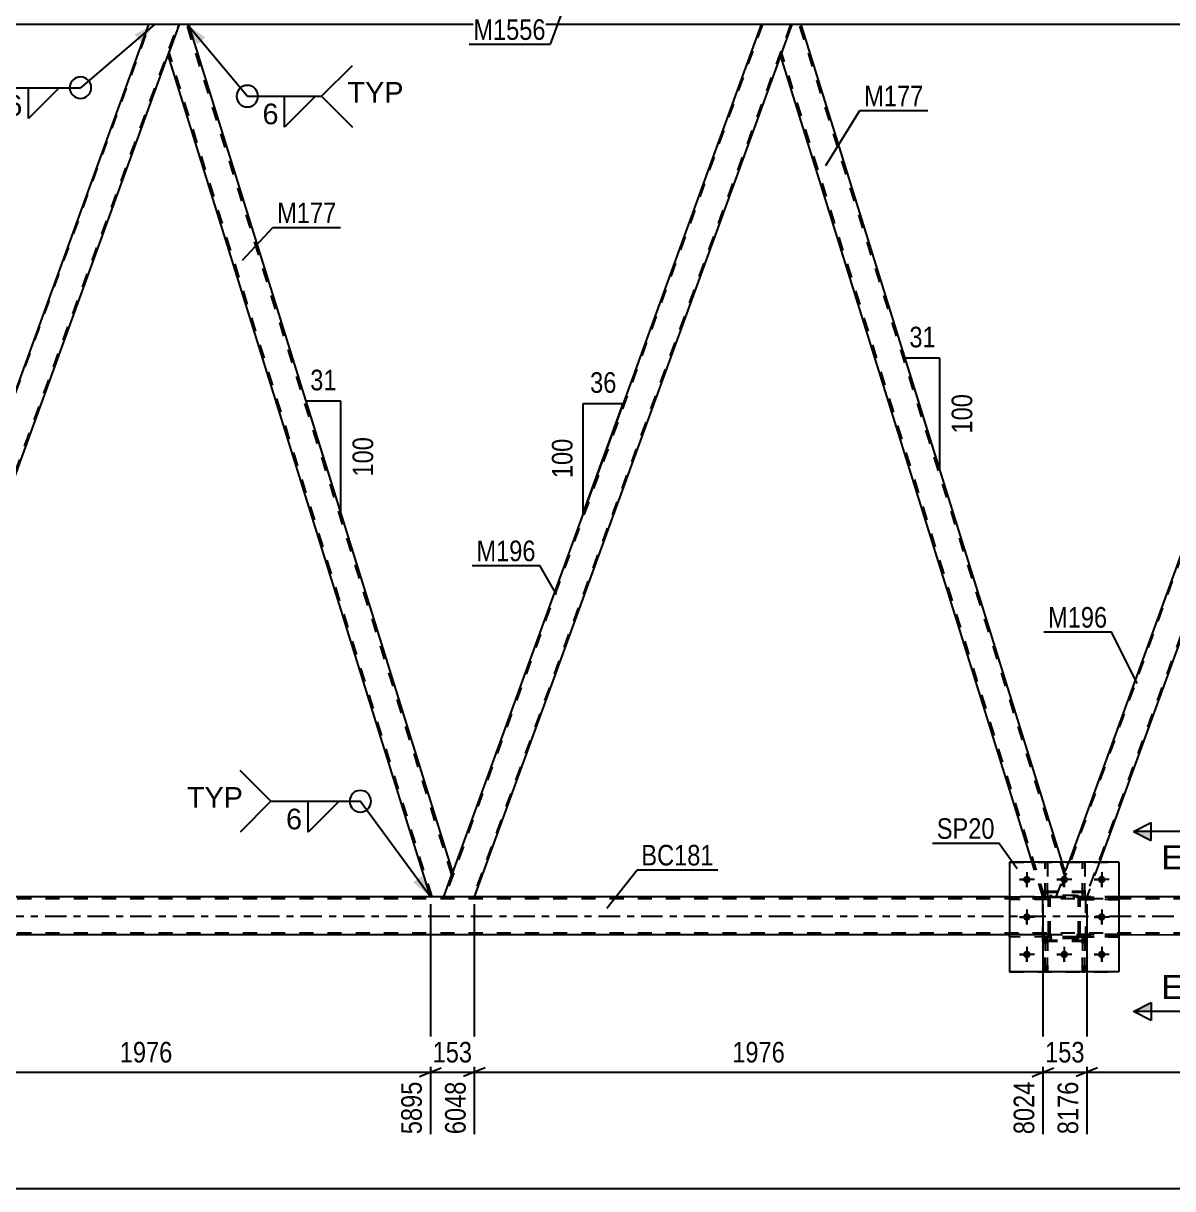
# Model space of a CAD drawing. Header units: millimetres. Extents: x 0 to 841, y 0 to 594.
# Drawn here: x 189.8 to 349.6, y 286.9 to 448.8 of the extents above; entities that cross this region are included whole.
import ezdxf

# ---------------------------------------------------------------- set-up
doc = ezdxf.new("R2010")
doc.units = ezdxf.units.MM
doc.linetypes.add('DXK_LINE_DOT2', pattern=[3.9198, 1.9599, -1.9599])
doc.linetypes.add('DXK_LINE_DOT3', pattern=[5.9187, 2.979, -0.9799, 0.9799, -0.9799])
doc.styles.add('Arial', font='ARIAL.TTF', dxfattribs={"height": 0.2})
doc.styles.add('Arial Narrow', font='ARIALN.TTF', dxfattribs={"height": 0.2})

# ---------------------------------------------------------------- blocks, each defined once
blk = doc.blocks.new('Part-814553284-3946 - 3941')
at = {"color": 7, "linetype": 'DXK_LINE_DOT2'}
for p, q in [((331.84, 327.43), (331.84, 332.27)), ((331.84, 332.27), (332.16, 332.27)), ((332.16, 332.27), (332.16, 327.43)), ((331.84, 328.03), (332.16, 328.03)), ((332.16, 327.43), (331.84, 327.43))]:
    blk.add_line(p, q, dxfattribs=at)
blk = doc.blocks.new('Part-814553284-4013 - 3941')
at = {"color": 2, "linetype": 'Continuous'}
for p, q in [((211.48, 448.66), (209.95, 444.47)), ((212.8, 448.66), (211.48, 448.66)), ((249.5, 330.92), (212.8, 448.66)), ((246.39, 327.45), (209.93, 444.41)), ((209.95, 444.47), (209.95, 444.46)), ((248.24, 327.45), (249.48, 330.87))]:
    blk.add_line(p, q, dxfattribs=at)
at = {"color": 7, "linetype": 'DXK_LINE_DOT2'}
for p, q in [((249.36, 330.54), (212.54, 448.66)), ((209.95, 444.47), (209.93, 444.41)), ((246.64, 327.45), (210.07, 444.79)), ((249.48, 330.87), (249.5, 330.92)), ((248.24, 327.45), (246.39, 327.45))]:
    blk.add_line(p, q, dxfattribs=at)
blk = doc.blocks.new('Part-814553284-3952 - 3941')
at = {"color": 7, "linetype": 'DXK_LINE_DOT2'}
for p, q in [((337.04, 327.43), (337.04, 332.27)), ((337.04, 332.27), (337.36, 332.27)), ((337.36, 332.27), (337.36, 327.43)), ((337.04, 328.03), (337.36, 328.03)), ((337.36, 327.43), (337.04, 327.43))]:
    blk.add_line(p, q, dxfattribs=at)
blk = doc.blocks.new('Part-814553284-4048 - 3941')
at = {"color": 7, "linetype": 'DXK_LINE_DOT2'}
for p, q in [((292.53, 448.66), (248.41, 327.45)), ((296.44, 448.66), (252.32, 327.45)), ((296.61, 448.66), (295.08, 444.46)), ((249.48, 330.87), (248.24, 327.45)), ((252.49, 327.45), (248.24, 327.45))]:
    blk.add_line(p, q, dxfattribs=at)
at = {"color": 2, "linetype": 'Continuous'}
for p, q in [((292.36, 448.66), (249.48, 330.87)), ((296.61, 448.66), (292.36, 448.66)), ((295.08, 444.46), (252.49, 327.45))]:
    blk.add_line(p, q, dxfattribs=at)
blk = doc.blocks.new('Part-814553284-3984 - 3941')
at = {"color": 7, "linetype": 'DXK_LINE_DOT2'}
for p, q in [((332.29, 327.43), (326.89, 327.43)), ((326.89, 327.11), (326.89, 327.43)), ((332.29, 327.11), (326.89, 327.11)), ((331.69, 327.11), (331.69, 327.43)), ((332.29, 327.43), (332.29, 327.11))]:
    blk.add_line(p, q, dxfattribs=at)
blk = doc.blocks.new('Part-814553284-3987 - 3941')
at = {"color": 2, "linetype": 'Continuous'}
for p, q in [((337.04, 332.27), (337.04, 332.27)), ((337.36, 332.27), (337.04, 332.27)), ((337.36, 332.27), (337.36, 332.27))]:
    blk.add_line(p, q, dxfattribs=at)
at = {"color": 7, "linetype": 'DXK_LINE_DOT2'}
for p, q in [((337.04, 327.43), (337.04, 332.27)), ((337.36, 327.43), (337.36, 332.27)), ((337.04, 328.03), (337.36, 328.03)), ((337.36, 327.43), (337.04, 327.43))]:
    blk.add_line(p, q, dxfattribs=at)
blk = doc.blocks.new('Part-814553284-3990 - 3941')
at = {"color": 2, "linetype": 'Continuous'}
for p, q in [((331.84, 332.27), (331.84, 332.27)), ((332.16, 332.27), (331.84, 332.27)), ((332.16, 332.27), (332.16, 332.27))]:
    blk.add_line(p, q, dxfattribs=at)
at = {"color": 7, "linetype": 'DXK_LINE_DOT2'}
for p, q in [((331.84, 327.43), (331.84, 332.27)), ((332.16, 327.43), (332.16, 332.27)), ((331.84, 328.03), (332.16, 328.03)), ((332.16, 327.43), (331.84, 327.43))]:
    blk.add_line(p, q, dxfattribs=at)
blk = doc.blocks.new('Part-814553284-3996 - 3941')
at = {"color": 7, "linetype": 'DXK_LINE_DOT2'}
for p, q in [((342.09, 322.23), (336.69, 322.23)), ((336.69, 322.23), (336.69, 321.91)), ((337.29, 321.91), (337.29, 322.23)), ((342.09, 321.91), (342.09, 322.23)), ((336.69, 321.91), (342.09, 321.91))]:
    blk.add_line(p, q, dxfattribs=at)
blk = doc.blocks.new('Part-814553284-3999 - 3941')
at = {"color": 7, "linetype": 'DXK_LINE_DOT2'}
for p, q in [((342.09, 327.43), (336.69, 327.43)), ((336.69, 327.43), (336.69, 327.11)), ((336.69, 327.11), (342.09, 327.11)), ((337.29, 327.11), (337.29, 327.43)), ((342.09, 327.11), (342.09, 327.43))]:
    blk.add_line(p, q, dxfattribs=at)
blk = doc.blocks.new('Part-814553284-4160 - 3941')
at = {"color": 7, "linetype": 'DXK_LINE_DOT2'}
for p, q in [((332.29, 327.43), (326.89, 327.43)), ((326.89, 327.43), (326.89, 327.11)), ((332.29, 327.11), (326.89, 327.11)), ((331.69, 327.11), (331.69, 327.43)), ((332.29, 327.11), (332.29, 327.43))]:
    blk.add_line(p, q, dxfattribs=at)
blk = doc.blocks.new('Bolt-814553284-4021 - 3941')
at = {"linetype": 'Continuous'}
for points in [[(329.81, 329.87, -1), (328.77, 329.87, -1)], [(335.01, 329.87, -1), (333.97, 329.87, -1)], [(340.21, 329.87, -1), (339.17, 329.87, -1)], [(329.81, 324.67, -1), (328.77, 324.67, -1)], [(340.21, 324.67, -1), (339.17, 324.67, -1)], [(329.81, 319.47, -1), (328.77, 319.47, -1)], [(335.01, 319.47, -1), (333.97, 319.47, -1)], [(340.21, 319.47, -1), (339.17, 319.47, -1)]]:
    blk.add_hatch(color=1, dxfattribs=at).paths.add_polyline_path(points)
at = {"color": 1, "linetype": 'Continuous'}
for p, q in [((329.29, 330.91), (329.29, 328.83)), ((334.49, 330.91), (334.49, 328.83)), ((339.69, 330.91), (339.69, 328.83)), ((330.33, 329.87), (328.25, 329.87)), ((335.53, 329.87), (333.45, 329.87)), ((340.73, 329.87), (338.65, 329.87)), ((329.29, 325.71), (329.29, 323.63)), ((339.69, 325.71), (339.69, 323.63)), ((330.33, 324.67), (328.25, 324.67)), ((340.73, 324.67), (338.65, 324.67)), ((330.33, 319.47), (328.25, 319.47)), ((329.29, 320.51), (329.29, 318.43)), ((335.53, 319.47), (333.45, 319.47)), ((334.49, 320.51), (334.49, 318.43)), ((340.73, 319.47), (338.65, 319.47)), ((339.69, 320.51), (339.69, 318.43))]:
    blk.add_line(p, q, dxfattribs=at)
blk = doc.blocks.new('Part-814553284-4027 - 3941')
at = {"color": 2, "linetype": 'Continuous'}
for p, q in [((342.09, 332.27), (326.89, 332.27)), ((326.89, 332.27), (326.89, 317.07)), ((342.09, 332.27), (342.09, 317.07)), ((342.09, 317.07), (326.89, 317.07))]:
    blk.add_line(p, q, dxfattribs=at)
blk = doc.blocks.new('Part-814553284-4038 - 3941')
at = {"color": 2, "linetype": 'Continuous'}
for p, q in [((207.22, 448.66), (127.66, 448.66)), ((292.36, 448.66), (212.8, 448.66)), ((377.49, 448.66), (297.93, 448.66))]:
    blk.add_line(p, q, dxfattribs=at)
at = {"color": 7, "linetype": 'DXK_LINE_DOT2'}
for p, q in [((212.8, 448.66), (207.22, 448.66)), ((297.93, 448.66), (292.36, 448.66))]:
    blk.add_line(p, q, dxfattribs=at)
blk = doc.blocks.new('Part-814553284-4043 - 3941')
at = {"color": 2, "linetype": 'Continuous'}
for p, q in [((296.61, 448.66), (295.09, 444.47)), ((297.93, 448.66), (296.61, 448.66)), ((334.21, 332.27), (297.93, 448.66)), ((330.02, 332.27), (295.07, 444.41)), ((295.09, 444.47), (295.08, 444.46))]:
    blk.add_line(p, q, dxfattribs=at)
at = {"color": 7, "linetype": 'DXK_LINE_DOT2'}
for p, q in [((334.5, 330.54), (297.68, 448.66)), ((295.09, 444.47), (295.07, 444.41)), ((331.78, 327.45), (295.2, 444.79)), ((331.52, 327.45), (330.02, 332.27)), ((334.63, 330.92), (334.21, 332.27)), ((333.37, 327.45), (334.63, 330.92)), ((331.52, 327.45), (333.37, 327.45))]:
    blk.add_line(p, q, dxfattribs=at)
blk = doc.blocks.new('Bolt-814553284-4062 - 3941')
at = {"color": 1, "linetype": 'Continuous'}
for p, q in [((329.29, 330.91), (329.29, 330.22)), ((334.49, 330.91), (334.49, 330.22)), ((339.69, 330.91), (339.69, 330.22)), ((328.25, 329.87), (328.94, 329.87)), ((329.29, 328.83), (329.29, 329.52)), ((330.33, 329.87), (329.63, 329.87)), ((333.45, 329.87), (334.14, 329.87)), ((334.49, 328.83), (334.49, 329.52)), ((335.53, 329.87), (334.83, 329.87)), ((338.65, 329.87), (339.34, 329.87)), ((339.69, 328.83), (339.69, 329.52)), ((340.73, 329.87), (340.03, 329.87)), ((329.29, 325.71), (329.29, 325.02)), ((339.69, 325.71), (339.69, 325.02)), ((328.25, 324.67), (328.94, 324.67)), ((329.29, 323.63), (329.29, 324.32)), ((330.33, 324.67), (329.63, 324.67)), ((338.65, 324.67), (339.34, 324.67)), ((339.69, 323.63), (339.69, 324.32)), ((340.73, 324.67), (340.03, 324.67)), ((328.25, 319.47), (328.94, 319.47)), ((329.29, 320.51), (329.29, 319.82)), ((329.29, 318.43), (329.29, 319.12)), ((330.33, 319.47), (329.63, 319.47)), ((333.45, 319.47), (334.14, 319.47)), ((334.49, 320.51), (334.49, 319.82)), ((334.49, 318.43), (334.49, 319.12)), ((335.53, 319.47), (334.83, 319.47)), ((338.65, 319.47), (339.34, 319.47)), ((339.69, 320.51), (339.69, 319.82)), ((339.69, 318.43), (339.69, 319.12)), ((340.73, 319.47), (340.03, 319.47))]:
    blk.add_line(p, q, dxfattribs=at)
blk = doc.blocks.new('Part-814553284-4096 - 3941')
at = {"color": 7, "linetype": 'DXK_LINE_DOT2'}
for p, q in [((377.66, 448.66), (333.54, 327.45)), ((381.58, 448.66), (337.46, 327.45)), ((381.75, 448.66), (380.22, 444.46)), ((333.37, 327.45), (335.13, 332.27)), ((339.38, 332.27), (337.63, 327.45)), ((337.63, 327.45), (333.37, 327.45))]:
    blk.add_line(p, q, dxfattribs=at)
at = {"color": 2, "linetype": 'Continuous'}
for p, q in [((377.49, 448.66), (335.13, 332.27)), ((381.75, 448.66), (377.49, 448.66)), ((380.22, 444.46), (339.38, 332.27))]:
    blk.add_line(p, q, dxfattribs=at)
blk = doc.blocks.new('Part-814553284-4101 - 3941')
at = {"color": 7, "linetype": 'DXK_LINE_DOT2'}
for p, q in [((743.63, 327.2), (56.7, 327.21)), ((342.09, 327.45), (326.89, 327.45)), ((743.63, 322.4), (56.7, 322.41)), ((342.09, 322.17), (326.89, 322.17))]:
    blk.add_line(p, q, dxfattribs=at)
at = {"color": 2, "linetype": 'Continuous'}
for p, q in [((326.89, 327.45), (171.82, 327.45)), ((582.29, 327.44), (342.09, 327.45)), ((326.89, 322.17), (171.82, 322.17)), ((582.29, 322.16), (342.09, 322.17))]:
    blk.add_line(p, q, dxfattribs=at)
at = {"color": 7, "linetype": 'DXK_LINE_DOT3'}
blk.add_line((56.7, 324.81), (743.63, 324.8), dxfattribs=at)
blk = doc.blocks.new('Part-814553284-4102 - 3941')
at = {"color": 7, "linetype": 'DXK_LINE_DOT2'}
for p, q in [((332.29, 327.19), (332.32, 327.37)), ((332.32, 327.37), (332.29, 327.19)), ((332.29, 322.15), (332.29, 327.19)), ((332.53, 327.19), (332.54, 327.28)), ((332.53, 322.15), (332.53, 327.19)), ((332.54, 327.28), (332.6, 327.36)), ((332.58, 327.63), (332.77, 327.67)), ((332.77, 327.67), (332.58, 327.63)), ((332.6, 327.36), (332.67, 327.41)), ((332.67, 327.41), (332.77, 327.43)), ((336.21, 327.67), (332.77, 327.67)), ((332.77, 327.43), (336.21, 327.43)), ((336.21, 327.67), (336.39, 327.63)), ((336.39, 327.63), (336.21, 327.67)), ((336.21, 327.43), (336.3, 327.41)), ((336.3, 327.41), (336.38, 327.36)), ((336.38, 327.36), (336.43, 327.28)), ((336.43, 327.28), (336.45, 327.19)), ((336.45, 322.15), (336.45, 327.19)), ((336.65, 327.37), (336.69, 327.19)), ((336.69, 327.19), (336.65, 327.37)), ((336.69, 322.15), (336.69, 327.19)), ((332.32, 321.96), (332.29, 322.15)), ((332.29, 322.15), (332.32, 321.96)), ((332.54, 322.06), (332.53, 322.15)), ((332.6, 321.98), (332.54, 322.06)), ((332.77, 321.67), (332.58, 321.71)), ((332.58, 321.71), (332.77, 321.67)), ((332.67, 321.93), (332.6, 321.98)), ((332.77, 321.91), (332.67, 321.93)), ((336.21, 321.91), (332.77, 321.91)), ((336.21, 321.67), (332.77, 321.67)), ((336.3, 321.93), (336.21, 321.91)), ((336.39, 321.71), (336.21, 321.67)), ((336.21, 321.67), (336.39, 321.71)), ((336.38, 321.98), (336.3, 321.93)), ((336.43, 322.06), (336.38, 321.98)), ((336.45, 322.15), (336.43, 322.06)), ((336.69, 322.15), (336.65, 321.96)), ((336.65, 321.96), (336.69, 322.15))]:
    blk.add_line(p, q, dxfattribs=at)
at = {"color": 7, "linetype": 'DXK_LINE_DOT3'}
blk.add_line((334.49, 324.67), (334.49, 324.67), dxfattribs=at)
at = {"color": 7, "linetype": 'DXK_LINE_DOT2'}
for centre, start, end in [((332.77, 327.19), 112.5, 157.5), ((332.77, 327.19), 112.5, 157.5), ((336.21, 327.19), 22.5, 67.5), ((336.21, 327.19), 22.5, 67.5), ((332.77, 322.15), 202.5, 247.5), ((332.77, 322.15), 202.5, 247.5), ((336.21, 322.15), 292.5, 337.5), ((336.21, 322.15), 292.5, 337.5)]:
    blk.add_arc(centre, 0.48, start, end, dxfattribs=at)
blk = doc.blocks.new('Part-814553284-4103 - 3941')
at = {"color": 7, "linetype": 'DXK_LINE_DOT2'}
for p, q in [((326.89, 332.27), (342.09, 332.27)), ((326.89, 332.27), (326.89, 317.07)), ((342.09, 332.27), (342.09, 317.07)), ((326.89, 317.07), (342.09, 317.07))]:
    blk.add_line(p, q, dxfattribs=at)
blk = doc.blocks.new('Part-814553284-4104 - 3941')
at = {"color": 7, "linetype": 'DXK_LINE_DOT2'}
for p, q in [((332.29, 327.19), (332.32, 327.37)), ((332.32, 327.37), (332.29, 327.19)), ((332.29, 322.15), (332.29, 327.19)), ((332.53, 327.19), (332.54, 327.28)), ((332.53, 322.15), (332.53, 327.19)), ((332.54, 327.28), (332.6, 327.36)), ((332.58, 327.63), (332.77, 327.67)), ((332.77, 327.67), (332.58, 327.63)), ((332.6, 327.36), (332.67, 327.41)), ((332.67, 327.41), (332.77, 327.43)), ((336.21, 327.67), (332.77, 327.67)), ((332.77, 327.43), (336.21, 327.43)), ((336.21, 327.67), (336.39, 327.63)), ((336.39, 327.63), (336.21, 327.67)), ((336.21, 327.43), (336.3, 327.41)), ((336.3, 327.41), (336.38, 327.36)), ((336.38, 327.36), (336.43, 327.28)), ((336.43, 327.28), (336.45, 327.19)), ((336.45, 322.15), (336.45, 327.19)), ((336.65, 327.37), (336.69, 327.19)), ((336.69, 327.19), (336.65, 327.37)), ((336.69, 322.15), (336.69, 327.19)), ((332.32, 321.96), (332.29, 322.15)), ((332.29, 322.15), (332.32, 321.96)), ((332.54, 322.06), (332.53, 322.15)), ((332.6, 321.98), (332.54, 322.06)), ((332.77, 321.67), (332.58, 321.71)), ((332.58, 321.71), (332.77, 321.67)), ((332.67, 321.93), (332.6, 321.98)), ((332.77, 321.91), (332.67, 321.93)), ((336.21, 321.91), (332.77, 321.91)), ((336.21, 321.67), (332.77, 321.67)), ((336.3, 321.93), (336.21, 321.91)), ((336.39, 321.71), (336.21, 321.67)), ((336.21, 321.67), (336.39, 321.71)), ((336.38, 321.98), (336.3, 321.93)), ((336.43, 322.06), (336.38, 321.98)), ((336.45, 322.15), (336.43, 322.06)), ((336.69, 322.15), (336.65, 321.96)), ((336.65, 321.96), (336.69, 322.15))]:
    blk.add_line(p, q, dxfattribs=at)
at = {"color": 7, "linetype": 'DXK_LINE_DOT3'}
blk.add_line((334.49, 324.67), (334.49, 324.67), dxfattribs=at)
at = {"color": 7, "linetype": 'DXK_LINE_DOT2'}
for centre, start, end in [((332.77, 327.19), 112.5, 157.5), ((332.77, 327.19), 112.5, 157.5), ((336.21, 327.19), 22.5, 67.5), ((336.21, 327.19), 22.5, 67.5), ((332.77, 322.15), 202.5, 247.5), ((332.77, 322.15), 202.5, 247.5), ((336.21, 322.15), 292.5, 337.5), ((336.21, 322.15), 292.5, 337.5)]:
    blk.add_arc(centre, 0.48, start, end, dxfattribs=at)
blk = doc.blocks.new('Part-814553284-4105 - 3941')
at = {"color": 7, "linetype": 'DXK_LINE_DOT2'}
for p, q in [((337.49, 328.07), (331.49, 328.07)), ((331.49, 321.27), (331.49, 328.07)), ((337.49, 321.27), (337.49, 328.07)), ((337.49, 321.27), (331.49, 321.27))]:
    blk.add_line(p, q, dxfattribs=at)
blk = doc.blocks.new('Part-814553284-4124 - 3941')
at = {"color": 7, "linetype": 'DXK_LINE_DOT2'}
for p, q in [((163.27, 327.45), (207.39, 448.66)), ((167.19, 327.45), (211.31, 448.66)), ((209.95, 444.46), (211.48, 448.66)), ((163.1, 327.45), (164.86, 332.27)), ((167.36, 327.45), (169.11, 332.27)), ((167.36, 327.45), (163.1, 327.45))]:
    blk.add_line(p, q, dxfattribs=at)
at = {"color": 2, "linetype": 'Continuous'}
for p, q in [((207.22, 448.66), (164.86, 332.27)), ((211.48, 448.66), (207.22, 448.66)), ((169.11, 332.27), (209.95, 444.46))]:
    blk.add_line(p, q, dxfattribs=at)
blk = doc.blocks.new('Part-814553284-4155 - 3941')
at = {"color": 7, "linetype": 'DXK_LINE_DOT2'}
for p, q in [((337.36, 321.91), (337.04, 321.91)), ((337.04, 321.91), (337.04, 317.07)), ((337.04, 321.31), (337.36, 321.31)), ((337.36, 317.07), (337.36, 321.91)), ((337.04, 317.07), (337.36, 317.07))]:
    blk.add_line(p, q, dxfattribs=at)
blk = doc.blocks.new('Part-814553284-4159 - 3941')
at = {"color": 7, "linetype": 'DXK_LINE_DOT2'}
for p, q in [((332.29, 322.23), (326.89, 322.23)), ((326.89, 322.23), (326.89, 321.91)), ((331.69, 321.91), (331.69, 322.23)), ((332.29, 321.91), (332.29, 322.23)), ((332.29, 321.91), (326.89, 321.91))]:
    blk.add_line(p, q, dxfattribs=at)
blk = doc.blocks.new('Part-814553284-4171 - 3941')
at = {"color": 7, "linetype": 'DXK_LINE_DOT2'}
for p, q in [((337.04, 317.07), (337.04, 321.91)), ((337.04, 321.91), (337.36, 321.91)), ((337.04, 321.31), (337.36, 321.31)), ((337.36, 321.91), (337.36, 317.07)), ((337.36, 317.07), (337.04, 317.07))]:
    blk.add_line(p, q, dxfattribs=at)
blk = doc.blocks.new('Part-814553284-4172 - 3941')
at = {"color": 7, "linetype": 'DXK_LINE_DOT2'}
for p, q in [((331.84, 317.07), (331.84, 321.91)), ((331.84, 321.91), (332.16, 321.91)), ((331.84, 321.31), (332.16, 321.31)), ((332.16, 321.91), (332.16, 317.07)), ((332.16, 317.07), (331.84, 317.07))]:
    blk.add_line(p, q, dxfattribs=at)
blk = doc.blocks.new('Part-814553284-4272 - 3941')
at = {"color": 7, "linetype": 'DXK_LINE_DOT2'}
for p, q in [((336.69, 327.11), (336.69, 327.43)), ((336.69, 327.43), (342.09, 327.43)), ((342.09, 327.11), (336.69, 327.11)), ((337.29, 327.11), (337.29, 327.43)), ((342.09, 327.43), (342.09, 327.11))]:
    blk.add_line(p, q, dxfattribs=at)
blk = doc.blocks.new('Part-814553284-4275 - 3941')
at = {"color": 7, "linetype": 'DXK_LINE_DOT2'}
for p, q in [((332.29, 322.23), (326.89, 322.23)), ((326.89, 321.91), (326.89, 322.23)), ((331.69, 321.91), (331.69, 322.23)), ((332.29, 322.23), (332.29, 321.91)), ((332.29, 321.91), (326.89, 321.91))]:
    blk.add_line(p, q, dxfattribs=at)
blk = doc.blocks.new('Part-814553284-4287 - 3941')
at = {"color": 7, "linetype": 'DXK_LINE_DOT2'}
for p, q in [((337.49, 328.2), (331.49, 328.2)), ((331.49, 321.4), (331.49, 328.2)), ((337.49, 321.4), (337.49, 328.2)), ((337.49, 321.4), (331.49, 321.4))]:
    blk.add_line(p, q, dxfattribs=at)
blk = doc.blocks.new('Part-814553284-4290 - 3941')
at = {"color": 7, "linetype": 'DXK_LINE_DOT2'}
for p, q in [((336.69, 321.91), (336.69, 322.23)), ((336.69, 322.23), (342.09, 322.23)), ((337.29, 321.91), (337.29, 322.23)), ((342.09, 322.23), (342.09, 321.91)), ((342.09, 321.91), (336.69, 321.91))]:
    blk.add_line(p, q, dxfattribs=at)
blk = doc.blocks.new('Part-814553284-4339 - 3941')
at = {"color": 7, "linetype": 'DXK_LINE_DOT2'}
for p, q in [((332.16, 321.91), (331.84, 321.91)), ((331.84, 321.91), (331.84, 317.07)), ((331.84, 321.31), (332.16, 321.31)), ((332.16, 317.07), (332.16, 321.91)), ((331.84, 317.07), (332.16, 317.07))]:
    blk.add_line(p, q, dxfattribs=at)
blk = doc.blocks.new('AngleDimension-814553284-24299 - 3941')
at = {"color": 7, "linetype": 'Continuous'}
for p, q in [((316.61, 388.74), (312.38, 402.31)), ((317.2, 402.31), (312.38, 402.31)), ((317.2, 386.85), (312.38, 402.31)), ((317.2, 386.85), (317.2, 402.31))]:
    blk.add_line(p, q, dxfattribs=at)
at = {"color": 0}
for points in [[(317.22, 403.21), (317.22, 407.41), (312.36, 407.41), (312.36, 403.21)], [(322.3, 397.92), (318.1, 397.92), (318.1, 391.24), (322.3, 391.24)]]:
    blk.add_wipeout(points, dxfattribs=at)
at = {"color": 3, "style": 'Arial Narrow'}
blk.add_text('31', height=2.863, dxfattribs=at).set_placement((312.96, 403.81))
blk.add_text('100', height=2.863, rotation=90.0002, dxfattribs=at).set_placement((321.7, 391.84))
blk = doc.blocks.new('StraightDimension-814553284-5026 - 3941')
at = {"color": 7, "linetype": 'Continuous'}
for p, q in [((167.36, 326.45), (167.36, 294.5)), ((246.39, 326.45), (246.39, 294.5)), ((168.86, 303.71), (165.86, 302.51)), ((167.36, 303.11), (246.39, 303.11)), ((244.89, 302.51), (247.89, 303.71))]:
    blk.add_line(p, q, dxfattribs=at)
at = {"color": 0}
blk.add_wipeout([(211.13, 303.86), (211.13, 308.06), (202.62, 308.06), (202.62, 303.86)], dxfattribs=at)
at = {"color": 0, "linetype": 'Continuous'}
blk.add_wipeout([(245.79, 302.41), (241.59, 302.41), (241.59, 293.9), (245.79, 293.9)], dxfattribs=at)
at = {"color": 3, "style": 'Arial Narrow'}
blk.add_text('1976', height=2.863, dxfattribs=at).set_placement((203.22, 304.46))
at = {"color": 3, "linetype": 'Continuous', "style": 'Arial Narrow'}
blk.add_text('5895', height=2.863, rotation=90.0002, dxfattribs=at).set_placement((245.19, 294.5))
blk = doc.blocks.new('StraightDimension-814553284-5064 - 3941')
at = {"color": 7, "linetype": 'Continuous'}
for p, q in [((252.49, 326.45), (252.49, 294.5)), ((331.52, 326.45), (331.52, 294.5)), ((253.99, 303.71), (250.99, 302.51)), ((252.49, 303.11), (331.52, 303.11)), ((330.02, 302.51), (333.02, 303.71))]:
    blk.add_line(p, q, dxfattribs=at)
at = {"color": 0}
blk.add_wipeout([(296.26, 303.86), (296.26, 308.06), (287.75, 308.06), (287.75, 303.86)], dxfattribs=at)
at = {"color": 0, "linetype": 'Continuous'}
blk.add_wipeout([(330.92, 302.41), (326.72, 302.41), (326.72, 293.9), (330.92, 293.9)], dxfattribs=at)
at = {"color": 3, "style": 'Arial Narrow'}
blk.add_text('1976', height=2.863, dxfattribs=at).set_placement((288.35, 304.46))
at = {"color": 3, "linetype": 'Continuous', "style": 'Arial Narrow'}
blk.add_text('8024', height=2.863, rotation=90.0002, dxfattribs=at).set_placement((330.32, 294.5))
blk = doc.blocks.new('StraightDimension-814553284-5102 - 3941')
at = {"color": 7, "linetype": 'Continuous'}
for p, q in [((337.63, 326.44), (337.63, 294.5)), ((416.66, 326.44), (416.66, 292.67)), ((339.13, 303.71), (336.13, 302.51)), ((337.63, 303.11), (416.66, 303.11)), ((415.16, 302.51), (418.16, 303.71))]:
    blk.add_line(p, q, dxfattribs=at)
at = {"color": 0}
blk.add_wipeout([(381.4, 303.86), (381.4, 308.06), (372.89, 308.06), (372.89, 303.86)], dxfattribs=at)
at = {"color": 0, "linetype": 'Continuous'}
blk.add_wipeout([(416.06, 302.41), (411.86, 302.41), (411.86, 292.07), (416.06, 292.07)], dxfattribs=at)
at = {"color": 3, "style": 'Arial Narrow'}
blk.add_text('1976', height=2.863, dxfattribs=at).set_placement((373.49, 304.46))
at = {"color": 3, "linetype": 'Continuous', "style": 'Arial Narrow'}
blk.add_text('10152', height=2.863, rotation=90.0002, dxfattribs=at).set_placement((415.46, 292.67))
blk = doc.blocks.new('StraightDimension-814553284-5267 - 3941')
at = {"color": 7, "linetype": 'Continuous'}
blk.add_line((45.84, 286.93), (789.85, 286.93), dxfattribs=at)
blk = doc.blocks.new('StraightDimension-814553284-5045 - 3941')
at = {"color": 7, "linetype": 'Continuous'}
for p, q in [((246.39, 326.45), (246.39, 294.5)), ((252.49, 326.45), (252.49, 294.5)), ((244.89, 302.51), (247.89, 303.71)), ((246.39, 303.11), (252.49, 303.11)), ((253.99, 303.71), (250.99, 302.51))]:
    blk.add_line(p, q, dxfattribs=at)
at = {"color": 0}
blk.add_wipeout([(252.78, 303.86), (252.78, 308.06), (246.1, 308.06), (246.1, 303.86)], dxfattribs=at)
at = {"color": 0, "linetype": 'Continuous'}
blk.add_wipeout([(251.89, 302.41), (247.69, 302.41), (247.69, 293.9), (251.89, 293.9)], dxfattribs=at)
at = {"color": 3, "style": 'Arial Narrow'}
blk.add_text('153', height=2.863, dxfattribs=at).set_placement((246.7, 304.46))
at = {"color": 3, "linetype": 'Continuous', "style": 'Arial Narrow'}
blk.add_text('6048', height=2.863, rotation=90.0002, dxfattribs=at).set_placement((251.29, 294.5))
blk = doc.blocks.new('StraightDimension-814553284-5083 - 3941')
at = {"color": 7, "linetype": 'Continuous'}
for p, q in [((331.52, 326.45), (331.52, 294.5)), ((337.63, 326.45), (337.63, 294.5)), ((330.02, 302.51), (333.02, 303.71)), ((331.52, 303.11), (337.63, 303.11)), ((339.13, 303.71), (336.13, 302.51))]:
    blk.add_line(p, q, dxfattribs=at)
at = {"color": 0}
blk.add_wipeout([(337.92, 303.86), (337.92, 308.06), (331.23, 308.06), (331.23, 303.86)], dxfattribs=at)
at = {"color": 0, "linetype": 'Continuous'}
blk.add_wipeout([(337.03, 302.41), (332.83, 302.41), (332.83, 293.9), (337.03, 293.9)], dxfattribs=at)
at = {"color": 3, "style": 'Arial Narrow'}
blk.add_text('153', height=2.863, dxfattribs=at).set_placement((331.83, 304.46))
at = {"color": 3, "linetype": 'Continuous', "style": 'Arial Narrow'}
blk.add_text('8176', height=2.863, rotation=90.0002, dxfattribs=at).set_placement((336.43, 294.5))
blk = doc.blocks.new('AngleDimension-814553284-24271 - 3941')
at = {"color": 7, "linetype": 'Continuous'}
for p, q in [((232.13, 386.63), (229.11, 396.34)), ((233.93, 396.34), (229.11, 396.34)), ((233.93, 380.87), (229.11, 396.34)), ((233.93, 380.87), (233.93, 396.34))]:
    blk.add_line(p, q, dxfattribs=at)
at = {"color": 0}
for points in [[(233.95, 397.24), (233.95, 401.44), (229.09, 401.44), (229.09, 397.24)], [(239.03, 391.95), (234.83, 391.95), (234.83, 385.26), (239.03, 385.26)]]:
    blk.add_wipeout(points, dxfattribs=at)
at = {"color": 3, "style": 'Arial Narrow'}
blk.add_text('31', height=2.863, dxfattribs=at).set_placement((229.69, 397.84))
blk.add_text('100', height=2.863, rotation=90.0002, dxfattribs=at).set_placement((238.43, 385.86))
blk = doc.blocks.new('AngleDimension-814553284-24285 - 3941')
at = {"color": 7, "linetype": 'Continuous'}
for p, q in [((267.64, 395.99), (273.19, 395.99)), ((267.64, 380.77), (273.19, 395.99)), ((267.64, 380.77), (267.64, 395.99)), ((270.13, 387.6), (273.19, 395.99))]:
    blk.add_line(p, q, dxfattribs=at)
at = {"color": 0}
for points in [[(272.84, 396.89), (272.84, 401.09), (267.99, 401.09), (267.99, 396.89)], [(266.74, 391.72), (262.54, 391.72), (262.54, 385.04), (266.74, 385.04)]]:
    blk.add_wipeout(points, dxfattribs=at)
at = {"color": 3, "style": 'Arial Narrow'}
blk.add_text('36', height=2.863, dxfattribs=at).set_placement((268.59, 397.49))
blk.add_text('100', height=2.863, rotation=90.0002, dxfattribs=at).set_placement((266.14, 385.64))
blk = doc.blocks.new('Mark-814553284-4023 - 3941')
at = {"color": 0}
blk.add_wipeout([(324.81, 335.53), (324.81, 338.53), (316.77, 338.53), (316.77, 335.53)], dxfattribs=at)
blk.add_wipeout([(324.81, 335.53), (324.81, 338.53), (316.77, 338.53), (316.77, 335.53)], dxfattribs=at)
at = {"color": 30, "linetype": 'Continuous'}
for p in [(316.17, 334.93), (327.94, 331.34)]:
    blk.add_line(p, (325.41, 334.93), dxfattribs=at)
at = {"color": 3, "style": 'Arial Narrow'}
blk.add_text('SP20', height=2.863, dxfattribs=at).set_placement((316.77, 335.53))
blk = doc.blocks.new('Mark-814553284-4097 - 3941')
at = {"color": 0}
blk.add_wipeout([(285.75, 331.83), (285.75, 334.83), (275.71, 334.83), (275.71, 331.83)], dxfattribs=at)
blk.add_wipeout([(285.75, 331.83), (285.75, 334.83), (275.71, 334.83), (275.71, 331.83)], dxfattribs=at)
at = {"color": 30, "linetype": 'Continuous'}
for p, q in [((270.9, 325.88), (275.11, 331.23)), ((275.11, 331.23), (286.35, 331.23))]:
    blk.add_line(p, q, dxfattribs=at)
at = {"color": 3, "style": 'Arial Narrow'}
blk.add_text('BC181', height=2.863, dxfattribs=at).set_placement((275.71, 331.83))
blk = doc.blocks.new('Mark-814553284-4009 - 3941')
at = {"color": 0}
blk.add_wipeout([(233.31, 421.06), (233.31, 424.06), (225.09, 424.06), (225.09, 421.06)], dxfattribs=at)
blk.add_wipeout([(233.31, 421.06), (233.31, 424.06), (225.09, 424.06), (225.09, 421.06)], dxfattribs=at)
at = {"color": 30, "linetype": 'Continuous'}
for p, q in [((220.29, 415.94), (224.49, 420.46)), ((224.49, 420.46), (233.91, 420.46))]:
    blk.add_line(p, q, dxfattribs=at)
at = {"color": 3, "style": 'Arial Narrow'}
blk.add_text('M177', height=2.863, dxfattribs=at).set_placement((225.09, 421.06))
blk = doc.blocks.new('Mark-814553284-4039 - 3941')
at = {"color": 0}
blk.add_wipeout([(314.91, 437.29), (314.91, 440.29), (306.68, 440.29), (306.68, 437.29)], dxfattribs=at)
blk.add_wipeout([(314.91, 437.29), (314.91, 440.29), (306.68, 440.29), (306.68, 437.29)], dxfattribs=at)
at = {"color": 30, "linetype": 'Continuous'}
for p, q in [((301.33, 429.07), (306.08, 436.69)), ((306.08, 436.69), (315.51, 436.69))]:
    blk.add_line(p, q, dxfattribs=at)
at = {"color": 3, "style": 'Arial Narrow'}
blk.add_text('M177', height=2.863, dxfattribs=at).set_placement((306.68, 437.29))
blk = doc.blocks.new('Mark-814553284-4044 - 3941')
at = {"color": 0}
blk.add_wipeout([(261.01, 374.1), (261.01, 377.1), (252.79, 377.1), (252.79, 374.1)], dxfattribs=at)
blk.add_wipeout([(261.01, 374.1), (261.01, 377.1), (252.79, 377.1), (252.79, 374.1)], dxfattribs=at)
at = {"color": 30, "linetype": 'Continuous'}
for p in [(252.19, 373.5), (263.93, 369.49)]:
    blk.add_line(p, (261.61, 373.5), dxfattribs=at)
at = {"color": 3, "style": 'Arial Narrow'}
blk.add_text('M196', height=2.863, dxfattribs=at).set_placement((252.79, 374.1))
blk = doc.blocks.new('Mark-814553284-4092 - 3941')
at = {"color": 0}
blk.add_wipeout([(340.47, 364.87), (340.47, 367.87), (332.24, 367.87), (332.24, 364.87)], dxfattribs=at)
blk.add_wipeout([(340.47, 364.87), (340.47, 367.87), (332.24, 367.87), (332.24, 364.87)], dxfattribs=at)
at = {"color": 30, "linetype": 'Continuous'}
for p in [(331.64, 364.27), (344.64, 357.11)]:
    blk.add_line(p, (341.07, 364.27), dxfattribs=at)
at = {"color": 3, "style": 'Arial Narrow'}
blk.add_text('M196', height=2.863, dxfattribs=at).set_placement((332.24, 364.87))
blk = doc.blocks.new('SectionMark-814553284-5613 - 3941')
at = {"linetype": 'Continuous'}
for points in [[(346.59, 336.55), (346.59, 335.3), (344.09, 336.55)], [(346.59, 312.79), (346.59, 311.54), (344.09, 311.54)]]:
    blk.add_hatch(color=6, dxfattribs=at).paths.add_polyline_path(points)
at = {"color": 6, "linetype": 'Continuous'}
for p, q in [((344.09, 336.55), (346.59, 337.8)), ((346.59, 335.3), (346.59, 337.8)), ((352.09, 336.55), (344.09, 336.55)), ((344.09, 336.55), (346.59, 335.3)), ((352.09, 336.55), (352.09, 328.55)), ((352.09, 311.54), (352.09, 319.54)), ((344.09, 311.54), (346.59, 312.79)), ((346.59, 312.79), (346.59, 310.29)), ((352.09, 311.54), (344.09, 311.54)), ((346.59, 310.29), (344.09, 311.54))]:
    blk.add_line(p, q, dxfattribs=at)
at = {"color": 0, "linetype": 'Continuous'}
for points in [[(351.09, 331.3), (351.09, 334.8), (347.98, 334.8), (347.98, 331.3)], [(351.09, 313.29), (351.09, 316.79), (347.98, 316.79), (347.98, 313.29)]]:
    blk.add_wipeout(points, dxfattribs=at)
at = {"color": 3, "linetype": 'Continuous', "style": 'Arial'}
for p in [(347.98, 331.3), (347.98, 313.29)]:
    blk.add_text('E', height=3.34, dxfattribs=at).set_placement(p)
blk = doc.blocks.new('Mark-814553284-4427 - 3941')
at = {"color": 0}
blk.add_wipeout([(262.42, 446.52), (262.42, 449.52), (252.36, 449.52), (252.36, 446.52)], dxfattribs=at)
blk.add_wipeout([(262.42, 446.52), (262.42, 449.52), (252.36, 449.52), (252.36, 446.52)], dxfattribs=at)
at = {"color": 30, "linetype": 'Continuous'}
for p in [(268.62, 461.2), (251.76, 445.92)]:
    blk.add_line(p, (263.02, 445.92), dxfattribs=at)
at = {"color": 3, "style": 'Arial Narrow'}
blk.add_text('M1556', height=2.863, dxfattribs=at).set_placement((252.36, 446.52))
blk = doc.blocks.new('WeldMark-814553284-5663 - 3941')
at = {"linetype": 'Continuous'}
blk.add_hatch(color=30, dxfattribs=at).paths.add_polyline_path([(245.2, 330.38), (246.37, 327.52), (243.99, 329.49)])
at = {"color": 3, "linetype": 'Continuous'}
for q in [(219.94, 345.04), (219.94, 336.46)]:
    blk.add_line((224.22, 340.75), q, dxfattribs=at)
at = {"color": 30, "linetype": 'Continuous'}
blk.add_line((246.37, 327.52), (236.65, 340.75), dxfattribs=at)
at = {"color": 3, "linetype": 'Continuous'}
for start, end in [(90, 270), (270, 90)]:
    blk.add_arc((236.65, 340.75), 1.5, start, end, dxfattribs=at)
at = {"color": 0}
blk.add_wipeout([(228.75, 336.65), (228.75, 340.05), (226.12, 340.05), (226.12, 336.65)], dxfattribs=at)
at = {"color": 30, "linetype": 'Continuous'}
blk.add_line((224.22, 340.75), (236.65, 340.75), dxfattribs=at)
at = {"color": 3, "linetype": 'Continuous'}
for p, q in [((229.4, 340.75), (233.69, 340.75)), ((233.69, 340.75), (229.4, 336.46)), ((229.4, 336.46), (229.4, 340.75))]:
    blk.add_line(p, q, dxfattribs=at)
at = {"color": 3, "style": 'Arial'}
blk.add_text('6', height=2.87, dxfattribs=at).set_placement((226.32, 336.85))
at = {"color": 0, "linetype": 'Continuous'}
blk.add_wipeout([(220.32, 339.85), (220.32, 342.85), (212.55, 342.85), (212.55, 339.85)], dxfattribs=at)
blk.add_wipeout([(220.32, 339.85), (220.32, 342.85), (212.55, 342.85), (212.55, 339.85)], dxfattribs=at)
at = {"color": 3, "linetype": 'Continuous', "style": 'Arial'}
blk.add_text('TYP', height=2.865, dxfattribs=at).set_placement((212.55, 339.85))
blk = doc.blocks.new('WeldMark-814553284-5676 - 3941')
at = {"linetype": 'Continuous'}
blk.add_hatch(color=30, dxfattribs=at).paths.add_polyline_path([(205.28, 447.29), (208.05, 448.66), (206.25, 446.15)])
at = {"color": 30, "linetype": 'Continuous'}
blk.add_line((208.05, 448.66), (197.76, 439.88), dxfattribs=at)
at = {"color": 3, "linetype": 'Continuous'}
for q in [(181.05, 444.17), (181.05, 435.6)]:
    blk.add_line((185.34, 439.88), q, dxfattribs=at)
for start, end in [(90, 270), (270, 90)]:
    blk.add_arc((197.76, 439.88), 1.5, start, end, dxfattribs=at)
at = {"color": 0}
blk.add_wipeout([(189.86, 435.78), (189.86, 439.18), (187.24, 439.18), (187.24, 435.78)], dxfattribs=at)
at = {"color": 30, "linetype": 'Continuous'}
blk.add_line((185.34, 439.88), (197.76, 439.88), dxfattribs=at)
at = {"color": 3, "linetype": 'Continuous'}
for p, q in [((190.52, 439.88), (194.81, 439.88)), ((194.81, 439.88), (190.52, 435.6)), ((190.52, 435.6), (190.52, 439.88))]:
    blk.add_line(p, q, dxfattribs=at)
at = {"color": 3, "style": 'Arial'}
blk.add_text('6', height=2.87, dxfattribs=at).set_placement((187.44, 435.98))
at = {"color": 0, "linetype": 'Continuous'}
blk.add_wipeout([(181.44, 438.98), (181.44, 441.98), (173.67, 441.98), (173.67, 438.98)], dxfattribs=at)
blk.add_wipeout([(181.44, 438.98), (181.44, 441.98), (173.67, 441.98), (173.67, 438.98)], dxfattribs=at)
at = {"color": 3, "linetype": 'Continuous', "style": 'Arial'}
blk.add_text('TYP', height=2.865, dxfattribs=at).set_placement((173.67, 438.98))
blk = doc.blocks.new('WeldMark-814553284-5691 - 3941')
at = {"linetype": 'Continuous'}
blk.add_hatch(color=30, dxfattribs=at).paths.add_polyline_path([(213.96, 445.88), (212.61, 448.66), (215.11, 446.84)])
at = {"color": 30, "linetype": 'Continuous'}
blk.add_line((212.61, 448.66), (220.95, 438.7), dxfattribs=at)
at = {"color": 3, "linetype": 'Continuous'}
for q in [(235.56, 442.98), (235.56, 434.41)]:
    blk.add_line((231.27, 438.7), q, dxfattribs=at)
blk.add_arc((220.95, 438.7), 1.5, 90, 270, dxfattribs=at)
at = {"color": 0}
blk.add_wipeout([(225.47, 434.6), (225.47, 438), (222.85, 438), (222.85, 434.6)], dxfattribs=at)
at = {"color": 30, "linetype": 'Continuous'}
blk.add_line((220.95, 438.7), (231.27, 438.7), dxfattribs=at)
at = {"color": 3, "linetype": 'Continuous'}
for p, q in [((226.13, 438.7), (230.41, 438.7)), ((230.41, 438.7), (226.13, 434.41)), ((226.13, 434.41), (226.13, 438.7))]:
    blk.add_line(p, q, dxfattribs=at)
blk.add_arc((220.95, 438.7), 1.5, 270, 90, dxfattribs=at)
at = {"color": 3, "style": 'Arial'}
blk.add_text('6', height=2.87, dxfattribs=at).set_placement((223.05, 434.8))
at = {"color": 0, "linetype": 'Continuous'}
blk.add_wipeout([(242.65, 437.8), (242.65, 440.8), (234.87, 440.8), (234.87, 437.8)], dxfattribs=at)
blk.add_wipeout([(242.65, 437.8), (242.65, 440.8), (234.87, 440.8), (234.87, 437.8)], dxfattribs=at)
at = {"color": 3, "linetype": 'Continuous', "style": 'Arial'}
blk.add_text('TYP', height=2.865, dxfattribs=at).set_placement((234.87, 437.8))

msp = doc.modelspace()

# ---------------------------------------------------------------- block references
for name in ['Part-814553284-4038 - 3941', 'Part-814553284-4124 - 3941', 'Part-814553284-4013 - 3941', 'Part-814553284-4048 - 3941', 'Part-814553284-4043 - 3941', 'Part-814553284-4096 - 3941', 'Part-814553284-4027 - 3941', 'Part-814553284-4103 - 3941', 'Part-814553284-3946 - 3941', 'Part-814553284-3990 - 3941', 'Part-814553284-3952 - 3941', 'Part-814553284-3987 - 3941', 'Bolt-814553284-4021 - 3941', 'Bolt-814553284-4062 - 3941', 'Part-814553284-4101 - 3941', 'Part-814553284-3984 - 3941', 'Part-814553284-4160 - 3941', 'Part-814553284-4287 - 3941', 'Part-814553284-4105 - 3941', 'Part-814553284-4102 - 3941', 'Part-814553284-4104 - 3941', 'Part-814553284-3999 - 3941', 'Part-814553284-4272 - 3941', 'Part-814553284-4159 - 3941', 'Part-814553284-4275 - 3941', 'Part-814553284-3996 - 3941', 'Part-814553284-4290 - 3941', 'Part-814553284-4172 - 3941', 'Part-814553284-4339 - 3941', 'Part-814553284-4155 - 3941', 'Part-814553284-4171 - 3941']:
    msp.add_blockref(name, (0, 0))

# ---------------------------------------------------------------- next in the draw order: block references
for name in ['Mark-814553284-4427 - 3941', 'AngleDimension-814553284-24299 - 3941', 'StraightDimension-814553284-5026 - 3941', 'StraightDimension-814553284-5064 - 3941', 'StraightDimension-814553284-5102 - 3941']:
    msp.add_blockref(name, (0, 0))

# ---------------------------------------------------------------- next in the draw order: block references
msp.add_blockref('StraightDimension-814553284-5267 - 3941', (0, 0))

# ---------------------------------------------------------------- next in the draw order: block references
for name in ['WeldMark-814553284-5676 - 3941', 'WeldMark-814553284-5691 - 3941', 'Mark-814553284-4039 - 3941', 'Mark-814553284-4009 - 3941', 'AngleDimension-814553284-24271 - 3941', 'AngleDimension-814553284-24285 - 3941', 'Mark-814553284-4044 - 3941', 'Mark-814553284-4092 - 3941', 'WeldMark-814553284-5663 - 3941', 'Mark-814553284-4023 - 3941', 'SectionMark-814553284-5613 - 3941', 'Mark-814553284-4097 - 3941', 'StraightDimension-814553284-5045 - 3941', 'StraightDimension-814553284-5083 - 3941']:
    msp.add_blockref(name, (0, 0))

doc.saveas('drawing.dxf')
